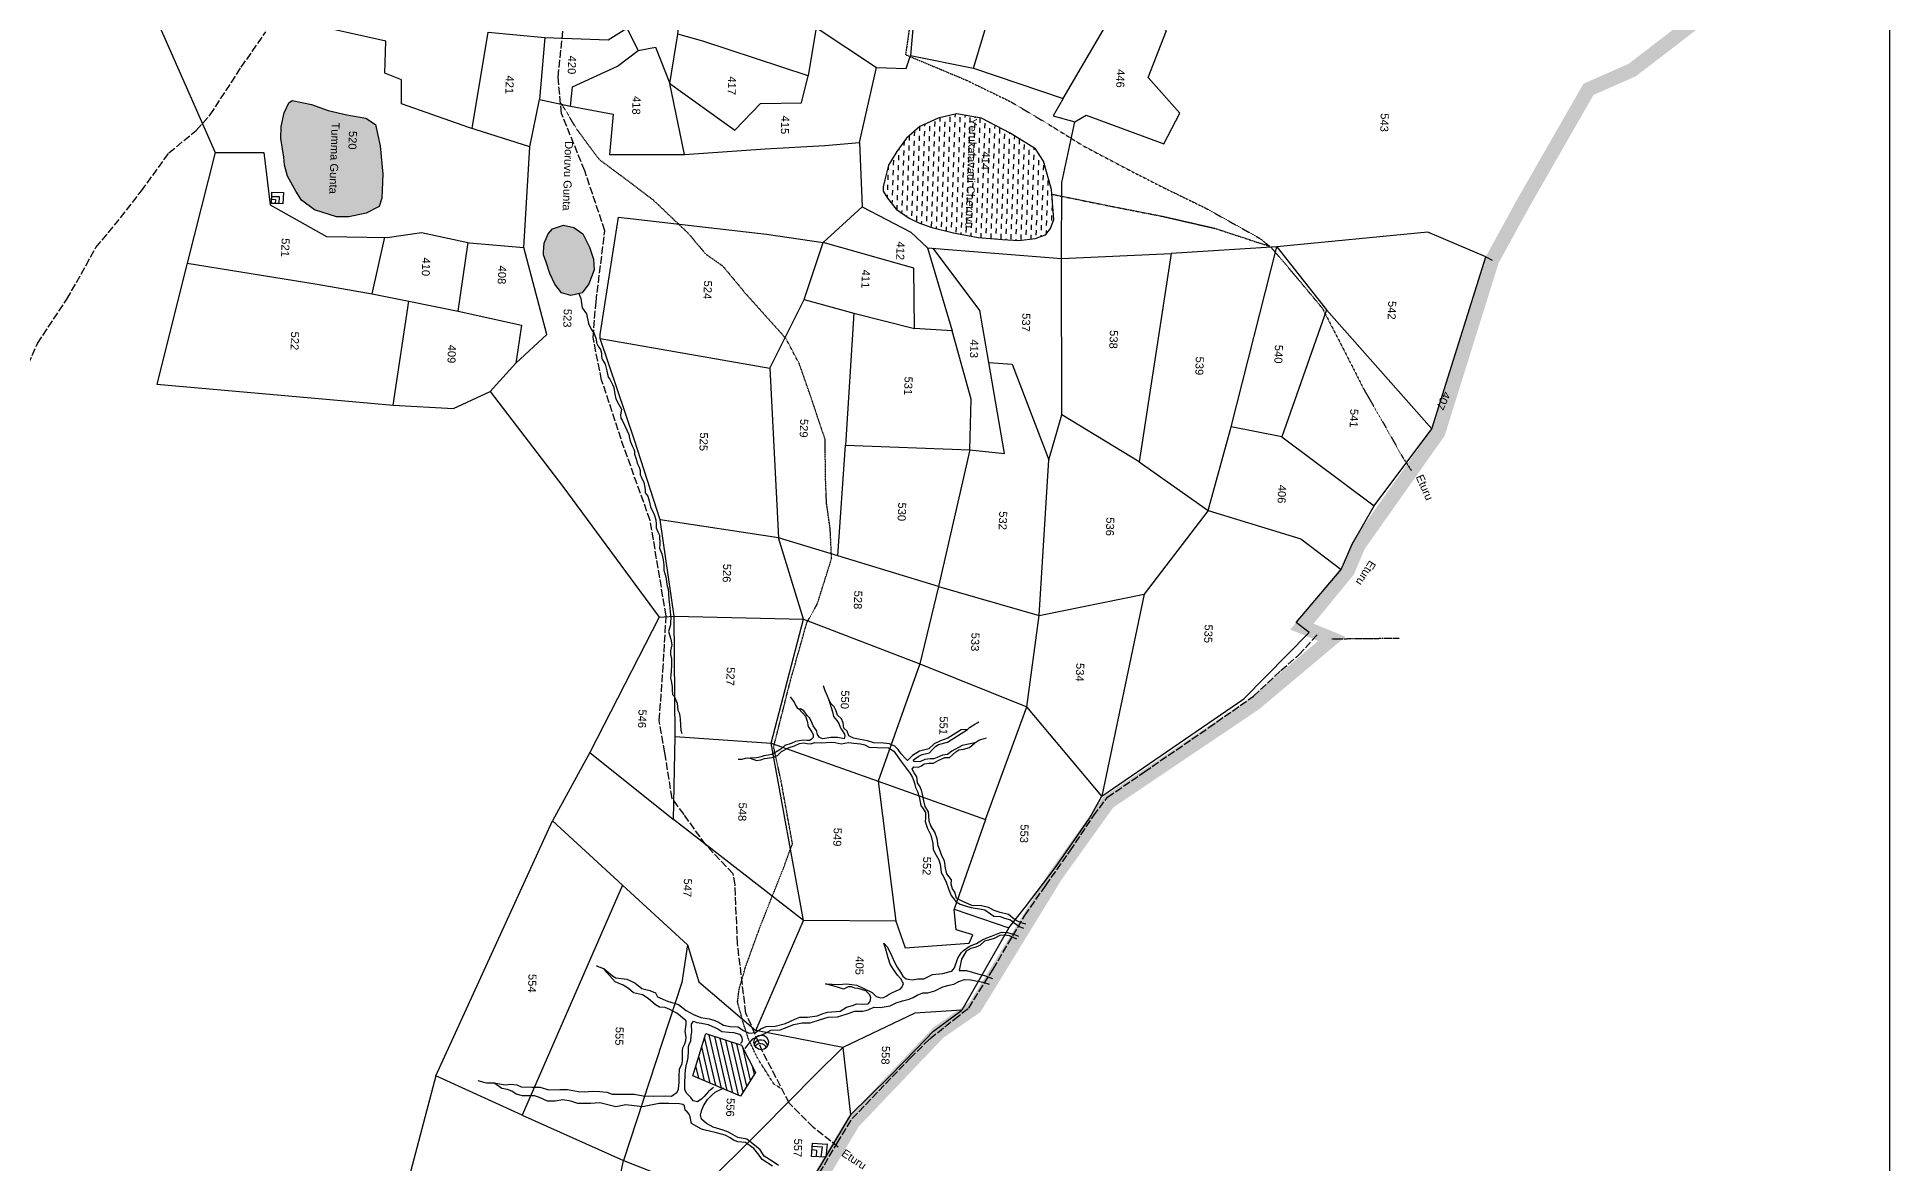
# Model space of a CAD drawing. Header units: inches. Extents: x 337143 to 343737, y 1590289 to 1599624.
# Drawn here: x 340848 to 343737, y 1593406 to 1595163 of the extents above; entities that cross this region are included whole.
import ezdxf

# ---------------------------------------------------------------- set-up
doc = ezdxf.new("R2010")
doc.units = ezdxf.units.IN
doc.header["$MEASUREMENT"] = 0
for name, pattern in [('ACAD_ISO02W100', [15, 12, -3]), ('ACAD_ISO03W100', [30, 12, -18]), ('ACAD_ISO07W100', [3, 0, -3]), ('BORDER', [1.75, 0.5, -0.25, 0.5, -0.25, 0, -0.25])]:
    doc.linetypes.add(name, pattern=pattern)
for name, color, linetype in [('C LINE COO', 6, 'Continuous'), ('CARTTRACK', 30, 'ACAD_ISO02W100'), ('NALA', 4, 'Continuous'), ('ROUND WELL', 5, 'Continuous'), ('SQUAREWELL', 5, 'Continuous'), ('SURVEY_BND', 7, 'Continuous'), ('VILLAGE_AREA', 1, 'Continuous'), ('WATER_BODY', 4, 'Continuous')]:
    doc.layers.add(name, color=color, linetype=linetype)
doc.layers.add('FOOTPATH', color=150, linetype='ACAD_ISO07W100', lineweight=30)
doc.layers.add('VILL_BOUNDARY', color=6, linetype='BORDER', lineweight=30)
doc.styles.get("Standard").update_dxf_attribs({"font": 'arial.ttf'})
pattern_1 = [(268.02798, (340385.863, 1600582.354), (7.526929, -8.063744), [7.799956, -7.799956])]

msp = doc.modelspace()

# ---------------------------------------------------------------- hatches: boundary and pattern name
at = {"layer": 'VILLAGE_AREA'}
h = msp.add_hatch(dxfattribs=at)
h.set_pattern_fill('ANSI31', color=256, scale=62.399649, angle=238.028, style=0)
h.set_pattern_definition([(283.02798, (340385.863, 1600582.354), (7.599186, 1.7583195), [])])
h.paths.add_polyline_path([(341944.3, 1593512), (341968, 1593548.6), (341945.9, 1593591.3), (341890.1, 1593609.3), (341870.1, 1593543.6)])
h.paths.add_polyline_path([(341903.7, 1593535.6), (341902.6, 1593501.7), (341921.6, 1593501), (341922.7, 1593535)], flags=9)
at = {"layer": 'WATER_BODY'}
h = msp.add_hatch(dxfattribs=at)
h.set_pattern_fill('DASH', color=256, scale=62.399649, angle=-91.972, style=0)
h.set_pattern_definition(pattern_1)
h.paths.add_polyline_path([(341908.1, 1596453.1), (341917.7, 1596452.7), (341921.4, 1596454), (341923.1, 1596455.2), (341925.3, 1596458.8), (341925.4, 1596464.9), (341924.6, 1596467.9), (341923.1, 1596471.7), (341919, 1596474.4), (341913.1, 1596475.2), (341905.3, 1596475.5), (341898.7, 1596471.9), (341896.9, 1596467.8), (341895.5, 1596465.7), (341900.9, 1596458.7)])
h.paths.add_polyline_path([(341739.1, 1596268.3), (341750.7, 1596277.2), (341756.5, 1596286.5), (341757.2, 1596289.6), (341758.4, 1596298.5), (341753.1, 1596301), (341744.2, 1596301.3), (341734.7, 1596298.7), (341728.3, 1596292.7), (341723.3, 1596278.4), (341724.1, 1596266.8), (341728.1, 1596263), (341730.6, 1596264), (341734, 1596266.1)])
h.paths.add_polyline_path([(341596.2, 1595477.8), (341629.5, 1595474.7), (341653.8, 1595477.8), (341669.3, 1595493.7), (341678.9, 1595520.1), (341680.3, 1595536.4), (341672.5, 1595576.8), (341663.8, 1595601), (341648.2, 1595616.1), (341623, 1595625.1), (341586.8, 1595615.8), (341555.2, 1595599.8), (341534.7, 1595587.2), (341509.7, 1595579.7), (341487, 1595573.5), (341480.6, 1595567.3), (341482.4, 1595560.2), (341501.2, 1595551.8), (341527.4, 1595545.6), (341552, 1595524.2), (341579.6, 1595492.3)])
h.paths.add_polyline_path([(341360.8, 1594888.6), (341380.8, 1594899.1), (341385.3, 1594911.9), (341386.6, 1594949.4), (341382.3, 1594993.4), (341375, 1595026.7), (341360.1, 1595036.6), (341330.4, 1595042.1), (341301.6, 1595048.9), (341275.6, 1595057.8), (341245.4, 1595064.2), (341239.9, 1595060.4), (341232.7, 1595045), (341228.4, 1595023.7), (341227.7, 1595004.9), (341232.1, 1594975.7), (341233.4, 1594963.2), (341238.2, 1594946.5), (341250.8, 1594922.8), (341259.7, 1594908.6), (341280.2, 1594894), (341314.6, 1594883), (341333.8, 1594882.8)])
h.paths.add_polyline_path([(341679.9, 1594760.1), (341697.4, 1594764.6), (341708, 1594778.5), (341716.3, 1594800.1), (341715.2, 1594816.7), (341708.9, 1594835.8), (341698.3, 1594856.3), (341684.4, 1594866.1), (341668.2, 1594869.7), (341651.2, 1594863.9), (341644.5, 1594856.5), (341638.1, 1594841.9), (341637.1, 1594828.4), (341637.2, 1594823.4), (341641.6, 1594812.3), (341647.1, 1594794.4), (341655, 1594778.1), (341665.5, 1594764.3)])
h.paths.add_polyline_path([(341607, 1595612.3), (341603, 1595498.2), (341627.7, 1595497.3), (341631.6, 1595611.4)], flags=24)
h.paths.add_polyline_path([(341588, 1595569.6), (341586.8, 1595535.6), (341605.8, 1595535), (341607, 1595569)], flags=24)
h.paths.add_polyline_path([(341303.6, 1595033.5), (341299.7, 1594920.3), (341318.8, 1594919.6), (341322.7, 1595032.9)], flags=24)
h.paths.add_polyline_path([(341330.6, 1595020.2), (341329.4, 1594986.3), (341348.4, 1594985.6), (341349.6, 1595019.6)], flags=24)
h = msp.add_hatch(dxfattribs=at)
h.set_pattern_fill('DASH', color=256, scale=62.399649, angle=-91.972, style=0)
h.set_pattern_definition(pattern_1)
h.paths.add_polyline_path([(342378.6, 1594846.2), (342403.8, 1594848.9), (342420.1, 1594854.6), (342427.7, 1594864.5), (342432.8, 1594878.9), (342429.3, 1594925.6), (342416.7, 1594969.8), (342404.5, 1594988.8), (342364.8, 1595013.1), (342320, 1595036.6), (342281.2, 1595043.3), (342252.4, 1595036.9), (342224.3, 1595023.8), (342203.3, 1595005.6), (342188.1, 1594984.9), (342175.1, 1594963.4), (342169.7, 1594940.5), (342166.8, 1594929.5), (342166.8, 1594923.1), (342173.6, 1594912), (342187.2, 1594894.7), (342207.2, 1594880.6), (342222.4, 1594873.4), (342242.5, 1594866.3), (342276.5, 1594857.8), (342315.2, 1594850.4), (342353, 1594847.6)])
h.paths.add_polyline_path([(342297.4, 1595040.3), (342291.5, 1594866.6), (342311, 1594865.9), (342317, 1595039.6)], flags=24)
h.paths.add_polyline_path([(342318, 1594988.3), (342316.9, 1594954.4), (342335.5, 1594953.8), (342336.7, 1594987.6)], flags=24)

# ---------------------------------------------------------------- linework, layer by layer
at = {"layer": 'C LINE COO', "color": 0}
msp.add_lwpolyline([(337143.2, 1599624.3), (337143.2, 1590289), (343736.8, 1590289), (343736.8, 1599624.3), (337143.2, 1599624.3)], dxfattribs=at)
at = {"layer": 'CARTTRACK'}
for points in [[(340827.5, 1594639.4), (340848.3, 1594685.6), (340894.1, 1594754.4), (340939.4, 1594835), (340977.8, 1594881.4), (341010.2, 1594923.2), (341053.2, 1594982.5), (341095.7, 1595017.7), (341117.4, 1595041.7), (341165.9, 1595116.1), (341204.2, 1595171.3)], [(342096.8, 1593432.4), (342058, 1593463.2), (342020.6, 1593500.5), (341979.3, 1593580.6), (341952.8, 1593641.3), (341939.7, 1593750), (341935.9, 1593841.3), (341932.8, 1593858.5), (341890.3, 1593903.8), (341856.3, 1593950.8), (341837.8, 1593976), (341826.6, 1594047.1), (341817.7, 1594097.5), (341823.4, 1594174.4), (341828.4, 1594261), (341803.6, 1594409.3), (341758.2, 1594536), (341727.9, 1594628.3), (341714.5, 1594694.7), (341719.1, 1594750.2), (341732.8, 1594860.9), (341701.7, 1594954.5), (341665.2, 1595043.9), (341660, 1595100.7), (341669.1, 1595187.7)], [(342059.8, 1593379.2), (342095.2, 1593438.5), (342118.6, 1593476.8), (342208.9, 1593571.2), (342239.8, 1593601.3), (342277.9, 1593631.9), (342300.3, 1593649.2), (342338.4, 1593710.1), (342387.9, 1593793.7), (342420.3, 1593840.3), (342458.5, 1593894.4), (342494.9, 1593949), (342516.8, 1593977.9), (342574.2, 1594017.5), (342674.6, 1594086.5), (342744.4, 1594135.5), (342787.2, 1594175.5), (342815, 1594200.1), (342845.8, 1594233.4)]]:
    msp.add_lwpolyline(points, dxfattribs=at)
at = {"layer": 'FOOTPATH', "ltscale": 0.002}
for points in [[(342208.5, 1595182.2), (342201.8, 1595135.7), (342295.4, 1595096.5), (342366, 1595062.2), (342424.6, 1595027.3), (342479.6, 1594993.2), (342556.4, 1594952.7), (342606.1, 1594927.5), (342669.2, 1594896.7), (342754, 1594849.4), (342772, 1594835.1), (342810.1, 1594790.2), (342851.7, 1594740.3), (342889.9, 1594666.2), (342916.9, 1594612.9), (342945.4, 1594563.9), (342976.6, 1594508.4), (342990.5, 1594487.3)], [(342009.2, 1593522.7), (341996.6, 1593530.6), (341971.6, 1593570), (341957.4, 1593599.3), (341949.1, 1593625), (341939.8, 1593658.4), (341942.2, 1593677.9), (341952.1, 1593712.8), (341975.2, 1593776.3), (341992.8, 1593820.6), (342011.5, 1593867.1), (342021.4, 1593894.9), (342025.5, 1593905), (342007.7, 1594003.5), (341996.1, 1594056.4), (342021.7, 1594157.4), (342039.3, 1594219.7), (342048, 1594250.4), (342064.2, 1594279.2), (342086.4, 1594349.9), (342084.3, 1594396.3), (342078.5, 1594436.5), (342077.2, 1594470.1), (342076.2, 1594536.4), (342052.1, 1594608.1), (342036, 1594653.9), (342015.3, 1594693.1), (341952.8, 1594762.8), (341917.4, 1594805.5), (341890.7, 1594824.3), (341863.7, 1594856.4), (341808.5, 1594908.9), (341758.3, 1594946.8), (341724.2, 1594972.2), (341689.1, 1595019.5), (341669.9, 1595051.9), (341663.6, 1595061)], [(342429.9, 1594918.1), (342521.7, 1594899.5), (342602.8, 1594883.6), (342684.4, 1594864.9), (342752.5, 1594842.5), (342769.2, 1594837.3)]]:
    msp.add_lwpolyline(points, dxfattribs=at)
at = {"layer": 'NALA'}
for points in [[(341692.3, 1594763.3), (341695.4, 1594755.3), (341697.4, 1594741.1), (341704.3, 1594731.5), (341707.4, 1594716.5), (341711.4, 1594707.6), (341716, 1594700.7), (341719.1, 1594692), (341719.8, 1594686.4), (341722.6, 1594681.4), (341725.9, 1594676), (341727.7, 1594670.3), (341727.8, 1594665.6), (341728.1, 1594662.7), (341729.3, 1594660.1), (341731.6, 1594655.7), (341733.5, 1594653.1), (341735.9, 1594643), (341737.9, 1594633.1), (341740.7, 1594629.9), (341744.7, 1594621.5), (341746.8, 1594617), (341748.3, 1594606.6), (341749.8, 1594599.2), (341754.9, 1594590.5), (341758.7, 1594582.9), (341757.4, 1594573.9), (341758, 1594569.2), (341759.7, 1594566), (341764, 1594557.1), (341770.3, 1594543.4), (341771.5, 1594537.6), (341772.7, 1594532), (341775.7, 1594525.7), (341778.1, 1594520.8), (341779, 1594517.4), (341778.9, 1594512.8), (341781.5, 1594505.3), (341783.5, 1594498.8), (341786.3, 1594492.7), (341788, 1594487.4), (341788.2, 1594480.7), (341789.4, 1594477.4), (341791.7, 1594472.6), (341793.5, 1594469), (341794.6, 1594463.3), (341795.7, 1594457.9), (341795.9, 1594452.5), (341800, 1594447.2), (341801.9, 1594440.3), (341804.2, 1594430.8), (341809.8, 1594418.8), (341812.6, 1594410.5), (341812.7, 1594403.8), (341812.7, 1594397.7), (341815.7, 1594391.7), (341817.9, 1594386.4), (341818.5, 1594372.3), (341818.3, 1594366.2), (341821.7, 1594357.6), (341823.6, 1594348.3), (341825, 1594339.5), (341824.9, 1594331.7), (341828.2, 1594321.4), (341829, 1594314.3), (341829.3, 1594309.5), (341831.7, 1594302.4), (341832.3, 1594295.5), (341832.8, 1594286.8), (341833, 1594281.8), (341834, 1594273.7), (341834.7, 1594266.6), (341835.6, 1594258.8), (341835.5, 1594249.8), (341835.3, 1594246.6), (341832.1, 1594236.1), (341835.8, 1594224.4), (341837.5, 1594215.6), (341835.3, 1594206), (341835.2, 1594199.8), (341837, 1594194.5), (341837, 1594184), (341836.5, 1594174.4), (341835.9, 1594169), (341835.4, 1594163.6), (341836.3, 1594159.5), (341837.8, 1594150.7), (341837.6, 1594144.6), (341838.6, 1594137.9), (341840.8, 1594135.3), (341845.7, 1594124.8), (341846.9, 1594113.8), (341848.7, 1594109.3), (341849.9, 1594104.2), (341850.4, 1594100), (341850.7, 1594090.2), (341851.4, 1594082.7), (341852.9, 1594077.4)], [(342073.1, 1594151.9), (342076.1, 1594144.1), (342079.6, 1594135.8), (342082.3, 1594129.8)], [(342389.3, 1593779.8), (342382.1, 1593782), (342374.4, 1593785.6), (342368.4, 1593789.9), (342362.4, 1593794.9), (342349.3, 1593798.2), (342339.7, 1593801.4), (342331.3, 1593806.2), (342320.3, 1593808.8), (342305.2, 1593809.3), (342290.1, 1593815.7), (342281.2, 1593820.3), (342278.6, 1593830.1), (342274.9, 1593835.1), (342273.1, 1593842.2), (342273.4, 1593849.2), (342266, 1593858.5), (342264.2, 1593867.3), (342262.6, 1593878.6), (342258.3, 1593886.3), (342256, 1593894.4), (342252.7, 1593901.9), (342251.1, 1593913.3), (342247.4, 1593923.3), (342241.3, 1593933.4), (342238.7, 1593940.5), (342238.1, 1593949.2), (342237.8, 1593955.4), (342232.6, 1593963.6), (342230.4, 1593972.5), (342228.6, 1593980), (342227, 1593986.6), (342224.4, 1593994.2), (342220.5, 1594000.4), (342219.4, 1594009.8), (342215.3, 1594016), (342212, 1594021.9), (342214.8, 1594025.3), (342221.8, 1594024.9), (342226.4, 1594027), (342230.8, 1594030), (342238.7, 1594031), (342245.2, 1594030.8), (342252.6, 1594035.4), (342262.9, 1594039.8), (342270.5, 1594040), (342275, 1594044.2), (342280.2, 1594048.9), (342285.1, 1594051.9), (342292, 1594052.8), (342301.3, 1594055.7), (342309.8, 1594062.7), (342289.9, 1594058.4), (342274.1, 1594049.6), (342267.1, 1594044.8), (342259.3, 1594043.6), (342251.3, 1594040), (342245.8, 1594038), (342240, 1594038), (342231.9, 1594036.8), (342231.9, 1594036.8), (342224.1, 1594033), (342215.1, 1594033.4), (342213.6, 1594035.8), (342221.7, 1594041.2), (342227.8, 1594044.5), (342239.1, 1594047.4), (342243.1, 1594052), (342248.8, 1594057.3), (342252.9, 1594060), (342267, 1594063.9), (342298.4, 1594083.7), (342288.4, 1594082.9), (342267.9, 1594069.9), (342256.1, 1594066.1), (342246.2, 1594061.4), (342238.1, 1594053.5), (342223.6, 1594049.5), (342212.6, 1594043.1), (342204.6, 1594035.4), (342201.7, 1594038.5), (342194.9, 1594045.5), (342190.5, 1594052.3), (342184.8, 1594057.4), (342176.6, 1594061.3), (342167.2, 1594062.1), (342152.4, 1594062.6), (342142.2, 1594065.8), (342130.9, 1594068.1), (342120.5, 1594070.1), (342113.1, 1594073.7), (342110.5, 1594081), (342105.5, 1594085.7), (342104.4, 1594093.8), (342101.8, 1594100.1), (342095.8, 1594106), (342093.3, 1594113.7), (342090.3, 1594118.7), (342085.7, 1594123.4), (342082.3, 1594129.8), (342087.8, 1594110.9), (342089.6, 1594104), (342094.7, 1594097.8), (342097.9, 1594092.7), (342099.7, 1594087.3), (342101.9, 1594083.3), (342106.8, 1594076), (342107.3, 1594073.4), (342105.9, 1594068.8), (342101.4, 1594069.8), (342095.8, 1594071.3), (342085.4, 1594071), (342072.7, 1594069.1), (342067.6, 1594071), (342064.7, 1594075.9), (342062.9, 1594082.2), (342057.6, 1594089.2), (342055.1, 1594095.8), (342052, 1594101.6), (342048.6, 1594105.2), (342042.9, 1594112.6), (342038.1, 1594115.8), (342035.8, 1594115.4), (342040.3, 1594110.7), (342045.6, 1594104.5), (342048.3, 1594096.4), (342050, 1594088.1), (342052.9, 1594083.7), (342055.7, 1594079.2), (342057.5, 1594075.5), (342057.5, 1594071.1), (342054.8, 1594067.9), (342052.1, 1594066.5), (342047.6, 1594066.6), (342042.4, 1594066.8), (342030, 1594064.7), (342023.2, 1594061.8), (342013.6, 1594058.4), (342007.1, 1594053.1), (341993.5, 1594044.5), (341987.7, 1594043.5), (341981, 1594042.4), (341976.8, 1594040.7), (341969.2, 1594039.3), (341959.6, 1594038.6), (341969.3, 1594035.4), (341976.3, 1594036.1), (341981.6, 1594038.4), (341993.9, 1594040), (342002.3, 1594043.1), (342008.5, 1594049.3), (342020.3, 1594055.5), (342028.6, 1594058), (342036.4, 1594061.9), (342043, 1594062.6), (342048.1, 1594061.5), (342054.1, 1594061.3), (342060.3, 1594063.1), (342070.6, 1594062.7), (342086, 1594063.7), (342092, 1594063.1), (342101.5, 1594061.1), (342112.8, 1594063), (342121, 1594062.3), (342131.4, 1594061.4), (342138.1, 1594059.7), (342144.8, 1594056.1), (342157.3, 1594055.6), (342175.1, 1594055), (342183.6, 1594050), (342194.8, 1594033.6), (342209.1, 1594014.7), (342212.7, 1594008.6), (342215.6, 1593999.7), (342217.3, 1593992.9), (342220.4, 1593987.1), (342223.2, 1593978.7), (342225.5, 1593965.2), (342229.4, 1593959.6), (342232.7, 1593954.1), (342232.7, 1593945.3), (342232.1, 1593939.9), (342236.1, 1593929.4), (342241.4, 1593918.9), (342244.3, 1593905.9), (342244.9, 1593897.2), (342247.4, 1593891.4), (342253.7, 1593880.2), (342255.8, 1593873.7), (342257.4, 1593860.8), (342261.5, 1593853.2), (342265.3, 1593845.3), (342268.8, 1593835.2), (342272.8, 1593824.9), (342280.9, 1593814.9), (342287.1, 1593811), (342294.8, 1593808.4), (342304.1, 1593805.8), (342320.3, 1593803.5), (342325.3, 1593802.2), (342334.2, 1593796.3), (342339.2, 1593792.3), (342349.1, 1593792.1), (342356.1, 1593789.5), (342365.6, 1593786.6), (342373.3, 1593780.6), (342380.4, 1593776), (342385.7, 1593773.9)], [(342021.6, 1594134.2), (342026.5, 1594128.1), (342028.7, 1594125), (342030.4, 1594121.5), (342032.6, 1594117.1), (342035.8, 1594115.4)], [(342298.4, 1594083.7), (342301.7, 1594086.8), (342310, 1594091.9), (342313.4, 1594093.9), (342316.1, 1594095.5)], [(342309.8, 1594062.7), (342316, 1594066.9), (342320.9, 1594068.3), (342328, 1594070.6)], [(341940.8, 1594037.3), (341947.2, 1594037.3), (341952.4, 1594038.8), (341955.8, 1594039.3), (341959.6, 1594038.6)], [(341994.5, 1593402.5), (341985.3, 1593408.6), (341978.2, 1593413.3), (341973.4, 1593419.9), (341965.1, 1593430.3), (341952.4, 1593439.4), (341940.1, 1593440.6), (341933.7, 1593443.3), (341928.5, 1593446.8), (341920.3, 1593451.1), (341904.8, 1593455), (341889.5, 1593458.6), (341883.5, 1593460.4), (341871.8, 1593467.2), (341867.8, 1593469.3), (341865.8, 1593479.4), (341864.2, 1593483.7), (341861.1, 1593487.4), (341858.2, 1593490), (341856.9, 1593496.5), (341854.4, 1593498.8), (341849.1, 1593499.8), (341832.9, 1593500.3), (341817.6, 1593500.3), (341807, 1593498.2), (341799.2, 1593496.9), (341792.3, 1593495.4), (341778.4, 1593496.8), (341765.6, 1593498.4), (341749.8, 1593495.1), (341733.2, 1593499.2), (341725, 1593501.4), (341710.6, 1593500.6), (341690.7, 1593500.3), (341680, 1593504.2), (341667.2, 1593506.3), (341655.4, 1593503.9), (341643.5, 1593504.2), (341630.9, 1593509.7), (341623.1, 1593512.6), (341604.5, 1593512.6), (341594.5, 1593515.2), (341588, 1593519.6), (341581.2, 1593522), (341572.3, 1593524), (341559.7, 1593532.6), (341577.3, 1593529.6), (341586, 1593530.7), (341595.8, 1593529.6), (341602.4, 1593526.6), (341618.9, 1593526), (341632.1, 1593525.6), (341645.1, 1593521.9), (341662.9, 1593522.3), (341674.4, 1593522.2), (341691.7, 1593519), (341701.8, 1593518.4), (341713, 1593519.7), (341725.2, 1593519.3), (341736, 1593518.1), (341744.4, 1593515.1), (341757.8, 1593515), (341778.6, 1593515.2), (341792.5, 1593512.3), (341808.1, 1593512), (341827, 1593512.1), (341836.6, 1593511.8), (341845.5, 1593518.2), (341847.5, 1593522.6), (341848.6, 1593533.8), (341849, 1593542), (341849.4, 1593554.2), (341853.2, 1593562), (341854.2, 1593568.3), (341853.9, 1593574.4), (341854.2, 1593582), (341854.4, 1593587.4), (341857.5, 1593593.6), (341859.4, 1593598.8), (341859.6, 1593603.6), (341858.1, 1593612.9), (341859.6, 1593623.6), (341859.8, 1593629.4), (341845.1, 1593641.2), (341834.4, 1593647.2), (341827, 1593650), (341818.2, 1593650.8), (341812, 1593654.2), (341800.4, 1593663.9), (341791.6, 1593669.6), (341777.8, 1593672.8), (341769.7, 1593679.5), (341761.4, 1593685), (341748.8, 1593690.2), (341736, 1593704.6), (341732, 1593710.2), (341744.8, 1593699.3), (341750.1, 1593696.4), (341767, 1593694.2), (341779.5, 1593688.7), (341790.3, 1593679.5), (341802.8, 1593676.8), (341812, 1593673.1), (341815.2, 1593666.6), (341830.6, 1593660), (341847.6, 1593655), (341859.7, 1593645.3), (341871, 1593639), (341882.5, 1593634.6), (341896.1, 1593632.2), (341904.2, 1593630), (341911.3, 1593626.9), (341917.9, 1593622.3), (341928.5, 1593620.6), (341940, 1593619.9), (341949.2, 1593614), (341958.1, 1593610.2), (341967.8, 1593611.3), (341976.3, 1593616.8), (341984.4, 1593620.7), (341998.6, 1593621.1), (342014.6, 1593625.1), (342022.4, 1593628.8), (342029.3, 1593632.1), (342037.1, 1593634.9), (342048.8, 1593634.8), (342063.8, 1593637), (342073.1, 1593640.9), (342080, 1593643), (342093.5, 1593644), (342100, 1593644.6), (342109.7, 1593650.7), (342119.2, 1593653.1), (342125.6, 1593655.7), (342134.7, 1593655.4), (342143.5, 1593655.6), (342146.7, 1593659.5), (342146.7, 1593659.5), (342147.8, 1593665.4), (342145.9, 1593669.8), (342145.9, 1593669.8), (342139.7, 1593675.8), (342127.8, 1593679.9), (342122.6, 1593680), (342117.3, 1593682.1), (342112.1, 1593682.5), (342105.1, 1593678.9), (342095.9, 1593681.6), (342077.2, 1593687.2), (342097.8, 1593685.9), (342103.2, 1593686.2), (342109.8, 1593686.9), (342118, 1593685.8), (342125.9, 1593685.1), (342149.6, 1593673.7), (342155.8, 1593667.3), (342163, 1593665.3), (342167.6, 1593665.5), (342171.5, 1593667.9), (342176, 1593670.7), (342180.2, 1593672.8), (342187.3, 1593676.2), (342193.6, 1593678.4), (342196.3, 1593682.2), (342198.7, 1593687.5), (342197, 1593690.3), (342194.6, 1593694.9), (342189.4, 1593700.5), (342182.8, 1593709.2), (342177.8, 1593717.8), (342174.8, 1593727.4), (342171.2, 1593740.8), (342167.9, 1593750.4), (342173.4, 1593743.9), (342180.3, 1593730.2), (342185.2, 1593719.9), (342188.8, 1593713.1), (342193.7, 1593705.1), (342197.3, 1593699), (342202.5, 1593694.8), (342206, 1593694.1), (342212.5, 1593693.4), (342221, 1593694.7), (342230.3, 1593694.7), (342237.3, 1593698.6), (342243.9, 1593701.4), (342260, 1593703.1), (342271.1, 1593706.4), (342274, 1593706.7), (342278.2, 1593711.7), (342283.3, 1593726.8), (342288.6, 1593735.3), (342292.3, 1593739.1), (342300.9, 1593745.2), (342303.9, 1593746.9), (342312.2, 1593749.6), (342320.9, 1593755.3), (342328.3, 1593758.8), (342336, 1593761.3), (342346.4, 1593765.5), (342351.4, 1593767.3), (342360.3, 1593767), (342370.3, 1593764.2), (342378.1, 1593761.4)], [(342375.1, 1593756.6), (342364.1, 1593761.8), (342355.6, 1593762.6), (342348.7, 1593762.4), (342340.1, 1593757.4), (342331.3, 1593755.2), (342324.8, 1593753.4), (342317.7, 1593746.9), (342309.9, 1593743.8), (342303.6, 1593742.1), (342296.2, 1593737.9), (342289.1, 1593725.5), (342285.4, 1593707.8), (342286.7, 1593708), (342296.9, 1593707.6), (342314.5, 1593702.6), (342324.7, 1593699.9), (342337.6, 1593695.3)], [(341732, 1593710.2), (341729.7, 1593710.8), (341726.1, 1593712.3), (341723.8, 1593713.1), (341721.4, 1593714.2), (341719.8, 1593715.2)], [(341951.7, 1593586), (341956.1, 1593592.5), (341958.8, 1593595.6), (341963.8, 1593601), (341971, 1593604.8), (341982.5, 1593609.6), (341991.5, 1593614.7), (342006, 1593615.5), (342012.8, 1593617.6), (342027.6, 1593623.4), (342040.8, 1593626), (342053.1, 1593626.2), (342069.4, 1593631.4), (342081.2, 1593635), (342095.5, 1593635.3), (342109.1, 1593639.8), (342122.7, 1593644.4), (342135.4, 1593644.1), (342143.5, 1593646.3), (342147.8, 1593648.6), (342152.9, 1593650.5), (342162, 1593650.1), (342177.8, 1593652.9), (342187.3, 1593657.3), (342197.2, 1593660.5), (342207.5, 1593663.1), (342213.8, 1593665.7), (342220.1, 1593669.3), (342228.8, 1593673), (342236.4, 1593672.8), (342247.2, 1593676.3), (342260, 1593682.4), (342269.9, 1593685.1), (342277.2, 1593686.4), (342285, 1593690.8), (342293.7, 1593693.6), (342303.4, 1593693.3), (342322.5, 1593689.4), (342332.1, 1593686.4)], [(341902.2, 1593525.5), (341894.3, 1593519), (341887.8, 1593511.5), (341883.9, 1593507.6), (341877.5, 1593503), (341870.8, 1593504.3), (341866.9, 1593510), (341860.5, 1593516.1), (341857.5, 1593521.5), (341857.8, 1593532.3), (341858.3, 1593545), (341858.5, 1593553), (341860.3, 1593561.8), (341862, 1593566.7), (341862.8, 1593572.2), (341863.3, 1593581.8), (341863.5, 1593589.3), (341864.9, 1593594), (341867.2, 1593597.5), (341867.7, 1593606.6), (341868.7, 1593611.7), (341868.1, 1593624.3), (341871.3, 1593629), (341876.4, 1593626.7), (341883.6, 1593625.4), (341893.9, 1593623.6), (341909, 1593616.7), (341915.4, 1593612.7), (341926, 1593611.8), (341933.5, 1593611.2), (341942.7, 1593608.4), (341946.1, 1593604.4), (341946.8, 1593599.9), (341946.1, 1593595.1), (341944.2, 1593593.7)], [(341534.9, 1593536.2), (341544.4, 1593533.7), (341548.2, 1593532.7), (341553, 1593532.5), (341556.2, 1593532.4), (341559.7, 1593532.6)], [(342003.7, 1593403.8), (341995.2, 1593409.5), (341981.5, 1593418.2), (341975.2, 1593428.2), (341963.7, 1593437.7), (341954.3, 1593444.9), (341940.4, 1593447.3), (341925.5, 1593455.9), (341917.2, 1593458.6), (341901.7, 1593463.6), (341891.2, 1593469.1), (341883.5, 1593476), (341881.9, 1593482.2), (341883.5, 1593489), (341886.9, 1593496.6), (341892.8, 1593506.6), (341899.9, 1593513.4), (341904.8, 1593518), (341918.2, 1593524.8)]]:
    msp.add_lwpolyline(points, dxfattribs=at)
at = {"layer": 'ROUND WELL'}
msp.add_circle((341976.7, 1593595.7), 11.4, dxfattribs=at)
for centre, start, end in [((341975.6, 1593588.1), 11.7833, 152.3546), ((341975.2, 1593582.1), 30.4052, 137.0086)]:
    msp.add_arc(centre, 11.4, start, end, dxfattribs=at)
at = {"layer": 'SQUAREWELL'}
for points in [[(341231.6, 1594920.8), (341231, 1594903.3), (341213, 1594903.9), (341213.6, 1594921.4)], [(341224.9, 1594914.4), (341224.6, 1594903.5), (341213, 1594903.9), (341213.4, 1594914.8)], [(341219.1, 1594910.1), (341218.9, 1594903.7), (341213, 1594903.9), (341213.2, 1594910.3)]]:
    msp.add_lwpolyline(points, close=True, dxfattribs=at)
for points in [[(342079.3, 1593437.5), (342077.7, 1593416.7), (342055.2, 1593417.9), (342056.9, 1593438.8), (342079.3, 1593437)], [(342062.9, 1593417.5), (342063.4, 1593427.2), (342056, 1593427.9)], [(342070, 1593417.1), (342072.4, 1593432.2), (342056.5, 1593433.5)]]:
    msp.add_lwpolyline(points, dxfattribs=at)
at = {"layer": 'SURVEY_BND'}
for points in [[(342108.8, 1595379.5), (342062.2, 1595178.3), (342156.3, 1595115.7), (342202.6, 1595114.1), (342209.4, 1595134.5)], [(342307.6, 1595114.4), (342447.5, 1595067.3), (342529.9, 1595207.7), (342491.7, 1595228.1), (342510, 1595317.2)], [(341745.5, 1595279.9), (341767.1, 1595177.2), (341784.7, 1595142), (341811.6, 1595147.6), (341834.1, 1595090.8), (341846.8, 1595167.9)], [(342223.7, 1595296.4), (342209.4, 1595134.5), (342307.6, 1595114.4), (342350.4, 1595256.4)], [(342062.2, 1595178.3), (342050, 1595102.6), (341885.8, 1595156.5), (341846.8, 1595167.9), (341856.9, 1595260.5)], [(341027.5, 1595204.5), (341125, 1594983), (341201.2, 1594983.1), (341210.8, 1594901.4), (341299, 1594852), (341393.5, 1594850.8), (341447, 1594858.2), (341521.8, 1594842.4), (341606.5, 1594835.3), (341616.1, 1594991.8), (341520.8, 1595022.3), (341415.6, 1595058.8), (341415.6, 1595096.6), (341389.6, 1595106.9), (341391.3, 1595156.5), (341232.6, 1595192.3), (341197.3, 1595184.6), (341027.5, 1595204.5)], [(342447.5, 1595067.3), (342432.2, 1595040.5), (342465.8, 1595030.9), (342483.5, 1595041.6), (342604.4, 1594996.6), (342629.4, 1595044.7), (342580.3, 1595099.9), (342608.7, 1595173.5), (342529.9, 1595207.7)], [(341526.1, 1595020.6), (341551, 1595171), (341639.4, 1595162.3), (341738.2, 1595158.9), (341767.1, 1595177.2)], [(341639.4, 1595162.3), (341630.9, 1595065.9), (341679.5, 1595055.5), (341682.2, 1595085.5), (341752.6, 1595117.9), (341784.7, 1595142)], [(341857, 1594979.8), (341982.9, 1594988.7), (342076.1, 1594994.1), (342129.8, 1594998.5), (342156.3, 1595115.7)], [(341679.5, 1595055.5), (341746.1, 1595042.7), (341740.3, 1594980), (341857, 1594979.8), (341834.1, 1595090.8)], [(341834.1, 1595090.8), (341935.5, 1595017.9), (341975.4, 1595059.5), (342039.7, 1595060.4), (342050, 1595102.6)], [(341616.1, 1594991.8), (341630.9, 1595065.9)], [(342129.8, 1594998.5), (342133.9, 1594898.4), (342210.2, 1594858.9), (342235.8, 1594834.6), (342445, 1594817.7), (342445.3, 1594936.5), (342465.8, 1595030.9)], [(341125, 1594983), (341081.8, 1594810.7), (341284.4, 1594777.7), (341369.8, 1594762.8), (341389.7, 1594850.9)], [(341554.1, 1594610.7), (341667.5, 1594462.5), (341817.7, 1594258.9), (341841.2, 1594260), (341819.1, 1594410.2), (341778.9, 1594534.7), (341725.6, 1594693.3), (341725.8, 1594699.6), (341754.4, 1594882.2), (341985.1, 1594855.6), (342073.5, 1594842.6), (342133.9, 1594898.4)], [(342780.7, 1594836.3), (342858.4, 1594737.9), (343022.4, 1594552.3), (343106.8, 1594820.5), (343016.4, 1594859.2), (342780.7, 1594836.3)], [(341369.8, 1594762.8), (341427.3, 1594751.5), (341504.3, 1594736), (341520, 1594842.8)], [(341504.3, 1594736), (341602.7, 1594713.9), (341593.9, 1594654.5), (341642.6, 1594699.6), (341606.5, 1594835.3)], [(341725.6, 1594693.3), (341990.3, 1594646.7), (342043.5, 1594754.1), (342073.5, 1594842.6)], [(342235.8, 1594834.6), (342274.7, 1594705.1), (342215.7, 1594708.6), (342214.5, 1594803), (342073.5, 1594842.6)], [(342302.2, 1594519.5), (342356.1, 1594513.9), (342331.8, 1594655.5), (342317.7, 1594736.6), (342244.9, 1594833.9)], [(342331.8, 1594655.5), (342368.1, 1594653.2), (342425, 1594504.1), (342445.4, 1594574.2), (342445, 1594817.7)], [(342445, 1594817.7), (342615.8, 1594825.5), (342566, 1594500.8), (342445.4, 1594574.2)], [(342566, 1594500.8), (342673.8, 1594425.1), (342709.5, 1594555.2), (342780.7, 1594836.3), (342615.8, 1594825.5)], [(343106.8, 1594820.5), (343116.3, 1594815.3)], [(341081.8, 1594810.7), (341034.3, 1594621.8), (341298.4, 1594598.5), (341402.6, 1594589.3), (341427.3, 1594751.5)], [(342043.5, 1594754.1), (342120.9, 1594732.9), (342215.7, 1594708.6)], [(342120.9, 1594732.9), (342108.1, 1594526.6), (342302.2, 1594519.5), (342304.2, 1594598.8), (342274.7, 1594705.1)], [(342858.4, 1594737.9), (342788.6, 1594539.9), (342932.7, 1594432.1), (343022.4, 1594552.3)], [(341402.6, 1594589.3), (341496.8, 1594583.9), (341554.1, 1594610.7), (341593.9, 1594654.5)], [(341990.3, 1594646.7), (342003.5, 1594382.4), (341819.1, 1594410.2)], [(342788.6, 1594539.9), (342709.5, 1594555.2)], [(342253.2, 1594306.7), (342096.1, 1594354.4), (342108.1, 1594526.6)], [(342302.2, 1594519.5), (342253.2, 1594306.7), (342409.9, 1594261.1)], [(342409.9, 1594261.1), (342425, 1594504.1)], [(342673.8, 1594425.1), (342573.8, 1594294.4), (342507.8, 1593979.4), (342729.2, 1594131.2), (342831.2, 1594234.7), (342811, 1594250.6), (342880.8, 1594333)], [(342673.8, 1594425.1), (342818.3, 1594380.6), (342880.8, 1594333), (342898.4, 1594372.7), (342932.7, 1594432.1)], [(341841.2, 1594260), (342042.5, 1594255.5), (342003.5, 1594382.4)], [(342096.1, 1594354.4), (342003.5, 1594382.4)], [(342253.2, 1594306.7), (342224.2, 1594186), (342390.9, 1594119)], [(342507.8, 1593979.4), (342390.9, 1594119), (342409.9, 1594261.1), (342573.8, 1594294.4)], [(341817.7, 1594258.9), (341709.6, 1594047.9), (341840.1, 1593943), (341842.7, 1594072.5), (341841.2, 1594260)], [(341842.7, 1594072.5), (341992.2, 1594062.4), (342042.5, 1594255.5)], [(342042.5, 1594255.5), (342224.2, 1594186)], [(342224.2, 1594186), (342159.3, 1594003.1), (342326.2, 1593943.2), (342390.9, 1594119)], [(341709.6, 1594047.9), (341651, 1593941.2), (341760.2, 1593840.6), (341861.6, 1593747.9), (341879.4, 1593690.1), (341968.1, 1593614.3)], [(341992.2, 1594062.4), (342159.3, 1594003.1)], [(342159.3, 1594003.1), (342186.7, 1593784.9), (342042.6, 1593785.8), (341992.2, 1594062.4)], [(342326.2, 1593943.2), (342277.8, 1593803.6), (342362.6, 1593774.5), (342388.9, 1593806.8), (342435, 1593868), (342488, 1593944.2), (342507.8, 1593979.4)], [(341603.8, 1593482.3), (341469.1, 1593543.5), (341651, 1593941.2)], [(342042.6, 1593785.8), (341840.1, 1593943)], [(341760.2, 1593840.6), (341603.8, 1593482.3), (341762.1, 1593411.6)], [(342186.7, 1593784.9), (342201.4, 1593743.2), (342300.8, 1593750.5), (342306.9, 1593763.4), (342280.8, 1593771), (342277.8, 1593803.6)], [(342362.6, 1593774.5), (342289.5, 1593646), (342216.3, 1593641.4), (342104.1, 1593587.5), (341968.1, 1593614.3), (342042.6, 1593785.8)], [(341861.6, 1593747.9), (341852.7, 1593689.2), (341762.1, 1593411.6), (341881.1, 1593364.5)], [(342104.1, 1593587.5), (342116.1, 1593482.5), (342176.5, 1593542.5), (342218.7, 1593585.4), (342245.6, 1593613.3), (342289.5, 1593646)], [(342116.1, 1593482.5), (342037, 1593349.5), (342006.9, 1593300), (341918.5, 1593344.7), (341881.1, 1593364.5), (341977.6, 1593461.1), (342061.2, 1593545.8), (342104.1, 1593587.5)], [(341469.1, 1593543.5), (341425.4, 1593376.1), (341642.5, 1593274.3), (341725.5, 1593235.4), (341762.1, 1593411.6)]]:
    msp.add_lwpolyline(points, dxfattribs=at)
at = {"layer": 'VILL_BOUNDARY', "color": 6, "linetype": 'ACAD_ISO03W100', "lineweight": -2, "ltscale": 3, "const_width": 22.3}
msp.add_lwpolyline([(343528.8, 1595260.5), (343334.7, 1595111.6), (343266.7, 1595081.7), (343164.5, 1594903.4), (343116.3, 1594815.3), (343032.3, 1594546.4), (342907.8, 1594370.4), (342891.3, 1594331.2), (342819.9, 1594244), (342866.5, 1594224.9), (342746.2, 1594123.9), (342517.8, 1593970.1), (342435.8, 1593855.7), (342310.2, 1593650.7), (342253.4, 1593611.3), (342120, 1593471.4), (342016.5, 1593297.9)], dxfattribs=at)
at = {"layer": 'VILL_BOUNDARY'}
msp.add_lwpolyline([(342866.5, 1594224.9), (342972, 1594226)], dxfattribs=at)
at = {"layer": 'VILLAGE_AREA'}
msp.add_lwpolyline([(341945.9, 1593591.3), (341968, 1593548.6), (341944.3, 1593512), (341870.1, 1593543.6), (341890.1, 1593609.3), (341945.9, 1593591.3)], dxfattribs=at)
at = {"layer": 'WATER_BODY'}
for points in [[(341232.1, 1594975.7), (341227.7, 1595004.9), (341228.4, 1595023.7), (341232.7, 1595045), (341239.9, 1595060.4), (341245.4, 1595064.2), (341275.6, 1595057.8), (341301.6, 1595048.9), (341330.4, 1595042.1), (341360.1, 1595036.6), (341375, 1595026.7), (341382.3, 1594993.4), (341386.6, 1594949.4), (341385.3, 1594911.9), (341380.8, 1594899.1), (341360.8, 1594888.6), (341333.8, 1594882.8), (341314.6, 1594883), (341280.2, 1594894), (341259.7, 1594908.6), (341250.8, 1594922.8), (341238.2, 1594946.5), (341233.4, 1594963.2)], [(342166.8, 1594923.1), (342173.6, 1594912), (342187.2, 1594894.7), (342207.2, 1594880.6), (342222.4, 1594873.4), (342242.5, 1594866.3), (342276.5, 1594857.8), (342315.2, 1594850.4), (342353, 1594847.6), (342378.6, 1594846.2), (342403.8, 1594848.9), (342420.1, 1594854.6), (342427.7, 1594864.5), (342432.8, 1594878.9), (342429.3, 1594925.6), (342416.7, 1594969.8), (342404.5, 1594988.8), (342364.8, 1595013.1), (342320, 1595036.6), (342281.2, 1595043.3), (342252.4, 1595036.9), (342224.3, 1595023.8), (342203.3, 1595005.6), (342188.1, 1594984.9), (342175.1, 1594963.4), (342169.7, 1594940.5), (342166.8, 1594929.5)], [(341637.1, 1594828.4), (341638.1, 1594841.9), (341644.5, 1594856.5), (341651.2, 1594863.9), (341668.2, 1594869.7), (341684.4, 1594866.1), (341698.3, 1594856.3), (341708.9, 1594835.8), (341715.2, 1594816.7), (341716.3, 1594800.1), (341708, 1594778.5), (341697.4, 1594764.6), (341679.9, 1594760.1), (341665.5, 1594764.3), (341655, 1594778.1), (341647.1, 1594794.4), (341641.6, 1594812.3), (341637.2, 1594823.4)]]:
    msp.add_lwpolyline(points, close=True, dxfattribs=at)

# ---------------------------------------------------------------- texts
at = {"layer": 'SURVEY_BND'}
for s, rotation, p in [('420', 268.028, (341675.9, 1595134.4)), ('421', 268.028, (341578.7, 1595103.5)), ('446', 268.028, (342531.2, 1595113.4)), ('417', 268.028, (341925.3, 1595102.1)), ('418', 268.028, (341776.4, 1595071.5)), ('Tumma Gunta', 268.028, (341306.9, 1595030.2)), ('415', 268.028, (342008.2, 1595040.9)), ('Yerukalavadi Cheruvu', 268.028, (342300.9, 1595036.9)), ('543', 268.028, (342942.9, 1595044.6)), ('520', 268.028, (341333.9, 1595017)), ('Doruvu Gunta', 268.028, (341670.8, 1595001.2)), ('414', 268.028, (342321, 1594985.1)), ('521', 268.028, (341229, 1594849.7)), ('412', 268.028, (342188.1, 1594844.7)), ('410', 268.028, (341448.3, 1594819.7)), ('408', 268.028, (341566.8, 1594807)), ('411', 268.028, (342133.9, 1594800.7)), ('524', 268.028, (341887.6, 1594783.7)), ('523', 268.028, (341668.9, 1594739.6)), ('537', 268.028, (342384, 1594732.9)), ('542', 268.028, (342954.5, 1594751.9)), ('522', 268.028, (341243.8, 1594704.2)), ('538', 268.028, (342520.5, 1594706.4)), ('409', 268.028, (341488.4, 1594683.7)), ('413', 268.028, (342303.1, 1594692)), ('540', 268.028, (342777.8, 1594683.5)), ('539', 268.028, (342654.5, 1594665.2)), ('531', 268.028, (342200.4, 1594634.1)), ('407', 244.8532, (343040.9, 1594611.8)), ('529', 268.028, (342037.6, 1594568)), ('541', 268.028, (342895.3, 1594583.6)), ('525', 268.028, (341881.3, 1594546.9)), ('Eturu', 293.5943, (342997.1, 1594477.6)), ('406', 268.028, (342782.8, 1594465.3)), ('530', 268.028, (342190.4, 1594437.7)), ('532', 268.028, (342347.9, 1594424)), ('536', 268.028, (342515, 1594414.6)), ('526', 268.028, (341917.5, 1594342.1)), ('Eturu', 237.3146, (342925.6, 1594348.2)), ('528', 268.028, (342122, 1594300.2)), ('535', 268.028, (342668.3, 1594247.5)), ('533', 268.028, (342304.7, 1594234.7)), ('527', 268.028, (341923.1, 1594181)), ('534', 268.028, (342468.1, 1594187.4)), ('550', 268.028, (342101.6, 1594144.8)), ('546', 268.028, (341785.5, 1594115)), ('551', 268.028, (342255.3, 1594104.3)), ('548', 268.028, (341941.8, 1593969.8)), ('549', 268.028, (342089.9, 1593930.5)), ('553', 268.028, (342381.2, 1593935.9)), ('552', 268.028, (342229.3, 1593885.4)), ('547', 268.028, (341856.2, 1593851.4)), ('405', 268.028, (342124.4, 1593730.1)), ('554', 268.028, (341613.9, 1593702.6)), ('555', 268.028, (341749.9, 1593620.1)), ('558', 268.028, (342165, 1593590.4)), ('556', 268.028, (341922.9, 1593509.1)), ('557', 268.028, (342028.2, 1593445.9)), ('Eturu', 326.7352, (342100.6, 1593419.7))]:
    msp.add_text(s, height=12.48, rotation=rotation, dxfattribs=at).set_placement(p)

doc.saveas('drawing.dxf')
